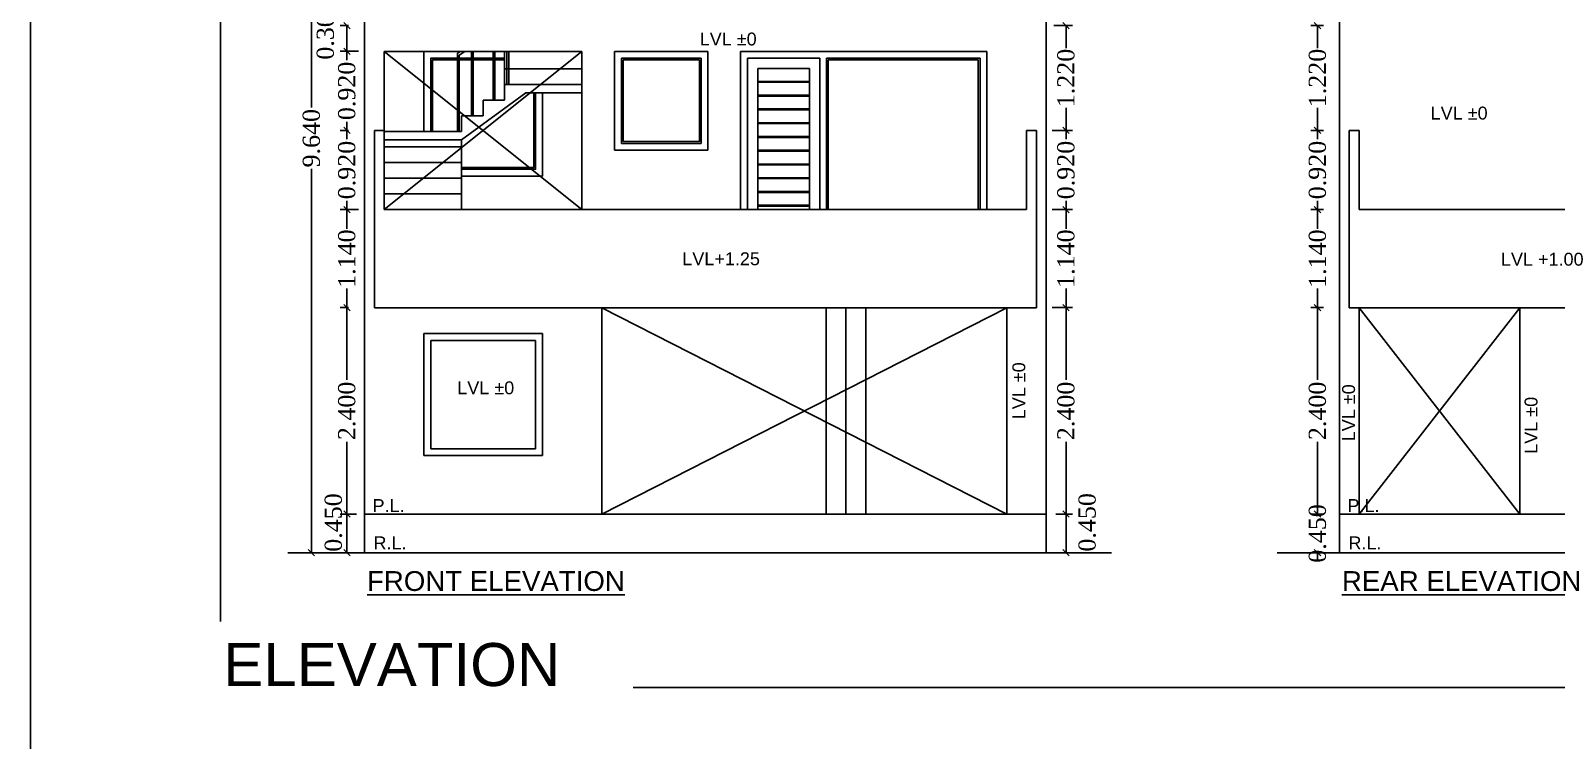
# Model space of a CAD drawing. Header units: metres. Extents: x 188.8 to 259.2, y 208.2 to 248.7.
# Drawn here: x 208.73 to 226.48, y 230.53 to 238.78 of the extents above; entities that cross this region are included whole.
import ezdxf

# ---------------------------------------------------------------- set-up
doc = ezdxf.new("R2010")
doc.units = ezdxf.units.M
doc.header["$LTSCALE"] = 2
doc.header["$MEASUREMENT"] = 0
doc.layers.add('_Building', color=52, linetype='Continuous')
doc.layers.add('_Elevation', color=44, linetype='Continuous')
doc.styles.add('DRAWING', font='times.ttf', dxfattribs={"height": 0.2})
doc.styles.get("Standard").update_dxf_attribs({"font": 'arial.ttf'})
doc.dimstyles.new('DRAWING', dxfattribs={"dimtxt": 0.2, "dimasz": 0.076, "dimexe": 0.076, "dimexo": 0.3, "dimgap": 0.037, "dimtad": 0, "dimdec": 3, "dimzin": 0, "dimdsep": 46, "dimtxsty": 'DRAWING', "dimblk": 'ARCHTICK', "dimtsz": 0.037, "dimcen": 0.09, "dimclre": 256, "dimclrt": 256, "dimadec": 0, "dimazin": 0, "dimtfac": 1, "dimtdec": 3, "dimtix": 1, "dimtofl": 0, "dimtmove": 2, "dimatfit": 3, "dimfxl": 1, "dimtolj": 1, "dimtzin": 0, "dimarcsym": 0})

# ---------------------------------------------------------------- blocks, each defined once
blk = doc.blocks.new('*D9')
at = {"layer": '_Elevation', "linetype": 'ByBlock', "lineweight": -2, "ltscale": 0.01}
for p, q in [((212.43, 238.843), (212.334, 238.843)), ((212.545, 238.543), (212.334, 238.543))]:
    blk.add_line(p, q, dxfattribs=at)
at = {"layer": '_Elevation', "color": 0, "linetype": 'ByBlock', "lineweight": -2, "ltscale": 0.01}
for p, q in [((212.447, 238.806), (212.373, 238.88)), ((212.41, 238.843), (212.41, 238.543)), ((212.373, 238.58), (212.447, 238.506))]:
    blk.add_line(p, q, dxfattribs=at)
at = {"layer": 'Defpoints', "color": 0, "ltscale": 0.01}
for p in [(212.73, 238.843), (212.41, 238.543), (212.845, 238.543)]:
    blk.add_point(p, dxfattribs=at)
at = {"layer": '_Elevation', "ltscale": 0.01, "insert": (212.161, 238.786), "char_height": 0.2, "attachment_point": 5, "rotation": 90, "style": 'DRAWING'}
blk.add_mtext('\\A1;0.300', dxfattribs=at)
blk = doc.blocks.new('_ArchTick')
blk = doc.blocks.new('*D10')
at = {"layer": '_Elevation', "color": 0, "linetype": 'ByBlock', "lineweight": -2, "ltscale": 0.01}
for p, q in [((212.447, 238.506), (212.373, 238.58)), ((212.41, 238.543), (212.41, 238.441)), ((212.41, 237.623), (212.41, 237.724)), ((212.373, 237.66), (212.447, 237.586))]:
    blk.add_line(p, q, dxfattribs=at)
at = {"layer": '_Elevation', "linetype": 'ByBlock', "lineweight": -2, "ltscale": 0.01}
for p, q in [((212.545, 238.543), (212.334, 238.543)), ((212.43, 237.623), (212.334, 237.623))]:
    blk.add_line(p, q, dxfattribs=at)
at = {"layer": 'Defpoints', "color": 0, "ltscale": 0.01}
for p in [(212.845, 238.543), (212.41, 237.623), (212.73, 237.623)]:
    blk.add_point(p, dxfattribs=at)
at = {"layer": '_Elevation', "ltscale": 0.01, "insert": (212.41, 238.083), "char_height": 0.2, "attachment_point": 5, "rotation": 90, "style": 'DRAWING'}
blk.add_mtext('\\A1;0.920', dxfattribs=at)
blk = doc.blocks.new('*D11')
at = {"layer": '_Elevation', "linetype": 'ByBlock', "lineweight": -2, "ltscale": 0.01}
for p, q in [((212.43, 237.623), (212.334, 237.623)), ((212.545, 236.703), (212.334, 236.703))]:
    blk.add_line(p, q, dxfattribs=at)
at = {"layer": '_Elevation', "color": 0, "linetype": 'ByBlock', "lineweight": -2, "ltscale": 0.01}
for p, q in [((212.447, 237.586), (212.373, 237.66)), ((212.41, 237.623), (212.41, 237.521)), ((212.41, 236.703), (212.41, 236.804)), ((212.373, 236.74), (212.447, 236.666))]:
    blk.add_line(p, q, dxfattribs=at)
at = {"layer": 'Defpoints', "color": 0, "ltscale": 0.01}
for p in [(212.73, 237.623), (212.41, 236.703), (212.845, 236.703)]:
    blk.add_point(p, dxfattribs=at)
at = {"layer": '_Elevation', "ltscale": 0.01, "insert": (212.41, 237.163), "char_height": 0.2, "attachment_point": 5, "rotation": 90, "style": 'DRAWING'}
blk.add_mtext('\\A1;0.920', dxfattribs=at)
blk = doc.blocks.new('*D12')
at = {"layer": '_Elevation', "linetype": 'ByBlock', "lineweight": -2, "ltscale": 0.01}
for p, q in [((212.545, 236.703), (212.334, 236.703)), ((212.43, 235.563), (212.334, 235.563))]:
    blk.add_line(p, q, dxfattribs=at)
at = {"layer": '_Elevation', "color": 0, "linetype": 'ByBlock', "lineweight": -2, "ltscale": 0.01}
for p, q in [((212.447, 236.666), (212.373, 236.74)), ((212.41, 236.703), (212.41, 236.479)), ((212.41, 235.563), (212.41, 235.786)), ((212.373, 235.6), (212.447, 235.526))]:
    blk.add_line(p, q, dxfattribs=at)
at = {"layer": 'Defpoints', "color": 0, "ltscale": 0.01}
for p in [(212.845, 236.703), (212.41, 235.563), (212.73, 235.563)]:
    blk.add_point(p, dxfattribs=at)
at = {"layer": '_Elevation', "ltscale": 0.01, "insert": (212.41, 236.133), "char_height": 0.2, "attachment_point": 5, "rotation": 90, "style": 'DRAWING'}
blk.add_mtext('\\A1;1.140', dxfattribs=at)
blk = doc.blocks.new('*D13')
at = {"layer": '_Elevation', "linetype": 'ByBlock', "lineweight": -2, "ltscale": 0.01}
for p, q in [((212.43, 235.563), (212.334, 235.563)), ((212.522, 233.163), (212.334, 233.163))]:
    blk.add_line(p, q, dxfattribs=at)
at = {"layer": '_Elevation', "color": 0, "linetype": 'ByBlock', "lineweight": -2, "ltscale": 0.01}
for p, q in [((212.447, 235.526), (212.373, 235.6)), ((212.41, 235.563), (212.41, 234.724)), ((212.41, 233.163), (212.41, 234.002)), ((212.373, 233.2), (212.447, 233.126))]:
    blk.add_line(p, q, dxfattribs=at)
at = {"layer": 'Defpoints', "color": 0, "ltscale": 0.01}
for p in [(212.73, 235.563), (212.41, 233.163), (212.822, 233.163)]:
    blk.add_point(p, dxfattribs=at)
at = {"layer": '_Elevation', "ltscale": 0.01, "insert": (212.41, 234.363), "char_height": 0.2, "attachment_point": 5, "rotation": 90, "style": 'DRAWING'}
blk.add_mtext('\\A1;2.400', dxfattribs=at)
blk = doc.blocks.new('*D14')
at = {"layer": '_Elevation', "linetype": 'ByBlock', "lineweight": -2, "ltscale": 0.01}
for p, q in [((212.522, 233.163), (212.334, 233.163)), ((212.472, 232.713), (212.334, 232.713))]:
    blk.add_line(p, q, dxfattribs=at)
at = {"layer": '_Elevation', "color": 0, "linetype": 'ByBlock', "lineweight": -2, "ltscale": 0.01}
for p, q in [((212.447, 233.126), (212.373, 233.2)), ((212.41, 233.163), (212.41, 232.713)), ((212.373, 232.75), (212.447, 232.676))]:
    blk.add_line(p, q, dxfattribs=at)
at = {"layer": 'Defpoints', "color": 0, "ltscale": 0.01}
for p in [(212.822, 233.163), (212.41, 232.713), (212.772, 232.713)]:
    blk.add_point(p, dxfattribs=at)
at = {"layer": '_Elevation', "ltscale": 0.01, "insert": (212.254, 233.065), "char_height": 0.2, "attachment_point": 5, "rotation": 90, "style": 'DRAWING'}
blk.add_mtext('\\A1;0.450', dxfattribs=at)
blk = doc.blocks.new('*D20')
at = {"layer": '_Elevation', "linetype": 'ByBlock', "lineweight": -2, "ltscale": 0.01}
for p, q in [((220.634, 238.843), (220.851, 238.843)), ((220.615, 237.623), (220.851, 237.623))]:
    blk.add_line(p, q, dxfattribs=at)
at = {"layer": '_Elevation', "color": 0, "linetype": 'ByBlock', "lineweight": -2, "ltscale": 0.01}
for p, q in [((220.812, 238.806), (220.738, 238.88)), ((220.775, 238.843), (220.775, 238.579)), ((220.775, 237.623), (220.775, 237.886)), ((220.738, 237.66), (220.812, 237.586))]:
    blk.add_line(p, q, dxfattribs=at)
at = {"layer": 'Defpoints', "color": 0, "ltscale": 0.01}
for p in [(220.334, 238.843), (220.315, 237.623), (220.775, 237.623)]:
    blk.add_point(p, dxfattribs=at)
at = {"layer": '_Elevation', "ltscale": 0.01, "insert": (220.775, 238.233), "char_height": 0.2, "attachment_point": 5, "rotation": 90, "style": 'DRAWING'}
blk.add_mtext('\\A1;1.220', dxfattribs=at)
blk = doc.blocks.new('*D21')
at = {"layer": '_Elevation', "linetype": 'ByBlock', "lineweight": -2, "ltscale": 0.01}
for p, q in [((220.615, 237.623), (220.851, 237.623)), ((220.615, 236.703), (220.851, 236.703))]:
    blk.add_line(p, q, dxfattribs=at)
at = {"layer": '_Elevation', "color": 0, "linetype": 'ByBlock', "lineweight": -2, "ltscale": 0.01}
for p, q in [((220.812, 237.586), (220.738, 237.66)), ((220.775, 237.623), (220.775, 237.521)), ((220.775, 236.703), (220.775, 236.804)), ((220.738, 236.74), (220.812, 236.666))]:
    blk.add_line(p, q, dxfattribs=at)
at = {"layer": 'Defpoints', "color": 0, "ltscale": 0.01}
for p in [(220.315, 237.623), (220.315, 236.703), (220.775, 236.703)]:
    blk.add_point(p, dxfattribs=at)
at = {"layer": '_Elevation', "ltscale": 0.01, "insert": (220.775, 237.163), "char_height": 0.2, "attachment_point": 5, "rotation": 90, "style": 'DRAWING'}
blk.add_mtext('\\A1;0.920', dxfattribs=at)
blk = doc.blocks.new('*D22')
at = {"layer": '_Elevation', "linetype": 'ByBlock', "lineweight": -2, "ltscale": 0.01}
for p, q in [((220.615, 236.703), (220.851, 236.703)), ((220.615, 235.563), (220.851, 235.563))]:
    blk.add_line(p, q, dxfattribs=at)
at = {"layer": '_Elevation', "color": 0, "linetype": 'ByBlock', "lineweight": -2, "ltscale": 0.01}
for p, q in [((220.812, 236.666), (220.738, 236.74)), ((220.775, 236.703), (220.775, 236.479)), ((220.775, 235.563), (220.775, 235.786)), ((220.738, 235.6), (220.812, 235.526))]:
    blk.add_line(p, q, dxfattribs=at)
at = {"layer": 'Defpoints', "color": 0, "ltscale": 0.01}
for p in [(220.315, 236.703), (220.315, 235.563), (220.775, 235.563)]:
    blk.add_point(p, dxfattribs=at)
at = {"layer": '_Elevation', "ltscale": 0.01, "insert": (220.775, 236.133), "char_height": 0.2, "attachment_point": 5, "rotation": 90, "style": 'DRAWING'}
blk.add_mtext('\\A1;1.140', dxfattribs=at)
blk = doc.blocks.new('*D23')
at = {"layer": '_Elevation', "linetype": 'ByBlock', "lineweight": -2, "ltscale": 0.01}
for p, q in [((220.615, 235.563), (220.851, 235.563)), ((220.657, 233.163), (220.851, 233.163))]:
    blk.add_line(p, q, dxfattribs=at)
at = {"layer": '_Elevation', "color": 0, "linetype": 'ByBlock', "lineweight": -2, "ltscale": 0.01}
for p, q in [((220.812, 235.526), (220.738, 235.6)), ((220.775, 235.563), (220.775, 234.724)), ((220.775, 233.163), (220.775, 234.002)), ((220.738, 233.2), (220.812, 233.126))]:
    blk.add_line(p, q, dxfattribs=at)
at = {"layer": 'Defpoints', "color": 0, "ltscale": 0.01}
for p in [(220.315, 235.563), (220.357, 233.163), (220.775, 233.163)]:
    blk.add_point(p, dxfattribs=at)
at = {"layer": '_Elevation', "ltscale": 0.01, "insert": (220.775, 234.363), "char_height": 0.2, "attachment_point": 5, "rotation": 90, "style": 'DRAWING'}
blk.add_mtext('\\A1;2.400', dxfattribs=at)
blk = doc.blocks.new('*D24')
at = {"layer": '_Elevation', "linetype": 'ByBlock', "lineweight": -2, "ltscale": 0.01}
for p, q in [((220.657, 233.163), (220.851, 233.163)), ((220.657, 232.713), (220.851, 232.713))]:
    blk.add_line(p, q, dxfattribs=at)
at = {"layer": '_Elevation', "color": 0, "linetype": 'ByBlock', "lineweight": -2, "ltscale": 0.01}
for p, q in [((220.812, 233.126), (220.738, 233.2)), ((220.775, 233.163), (220.775, 232.713)), ((220.738, 232.75), (220.812, 232.676))]:
    blk.add_line(p, q, dxfattribs=at)
at = {"layer": 'Defpoints', "color": 0, "ltscale": 0.01}
for p in [(220.357, 233.163), (220.357, 232.713), (220.775, 232.713)]:
    blk.add_point(p, dxfattribs=at)
at = {"layer": '_Elevation', "ltscale": 0.01, "insert": (221.022, 233.067), "char_height": 0.2, "attachment_point": 5, "rotation": 90, "style": 'DRAWING'}
blk.add_mtext('\\A1;0.450', dxfattribs=at)
blk = doc.blocks.new('*D44')
at = {"layer": '_Elevation', "linetype": 'ByBlock', "lineweight": -2, "ltscale": 0.01}
for p, q in [((223.769, 238.843), (223.624, 238.843)), ((223.769, 237.623), (223.624, 237.623))]:
    blk.add_line(p, q, dxfattribs=at)
at = {"layer": '_Elevation', "color": 0, "linetype": 'ByBlock', "lineweight": -2, "ltscale": 0.01}
for p, q in [((223.737, 238.806), (223.663, 238.88)), ((223.7, 238.843), (223.7, 238.579)), ((223.7, 237.623), (223.7, 237.886)), ((223.663, 237.66), (223.737, 237.586))]:
    blk.add_line(p, q, dxfattribs=at)
at = {"layer": 'Defpoints', "color": 0, "ltscale": 0.01}
for p in [(224.069, 238.843), (223.7, 237.623), (224.069, 237.623)]:
    blk.add_point(p, dxfattribs=at)
at = {"layer": '_Elevation', "ltscale": 0.01, "insert": (223.7, 238.233), "char_height": 0.2, "attachment_point": 5, "rotation": 90, "style": 'DRAWING'}
blk.add_mtext('\\A1;1.220', dxfattribs=at)
blk = doc.blocks.new('*D45')
at = {"layer": '_Elevation', "linetype": 'ByBlock', "lineweight": -2, "ltscale": 0.01}
for p, q in [((223.769, 237.623), (223.624, 237.623)), ((223.769, 236.703), (223.624, 236.703))]:
    blk.add_line(p, q, dxfattribs=at)
at = {"layer": '_Elevation', "color": 0, "linetype": 'ByBlock', "lineweight": -2, "ltscale": 0.01}
for p, q in [((223.737, 237.586), (223.663, 237.66)), ((223.7, 237.623), (223.7, 237.521)), ((223.7, 236.703), (223.7, 236.804)), ((223.663, 236.74), (223.737, 236.666))]:
    blk.add_line(p, q, dxfattribs=at)
at = {"layer": 'Defpoints', "color": 0, "ltscale": 0.01}
for p in [(224.069, 237.623), (223.7, 236.703), (224.069, 236.703)]:
    blk.add_point(p, dxfattribs=at)
at = {"layer": '_Elevation', "ltscale": 0.01, "insert": (223.7, 237.163), "char_height": 0.2, "attachment_point": 5, "rotation": 90, "style": 'DRAWING'}
blk.add_mtext('\\A1;0.920', dxfattribs=at)
blk = doc.blocks.new('*D46')
at = {"layer": '_Elevation', "linetype": 'ByBlock', "lineweight": -2, "ltscale": 0.01}
for p, q in [((223.769, 236.703), (223.624, 236.703)), ((223.769, 235.563), (223.624, 235.563))]:
    blk.add_line(p, q, dxfattribs=at)
at = {"layer": '_Elevation', "color": 0, "linetype": 'ByBlock', "lineweight": -2, "ltscale": 0.01}
for p, q in [((223.737, 236.666), (223.663, 236.74)), ((223.7, 236.703), (223.7, 236.479)), ((223.7, 235.563), (223.7, 235.786)), ((223.663, 235.6), (223.737, 235.526))]:
    blk.add_line(p, q, dxfattribs=at)
at = {"layer": 'Defpoints', "color": 0, "ltscale": 0.01}
for p in [(224.069, 236.703), (223.7, 235.563), (224.069, 235.563)]:
    blk.add_point(p, dxfattribs=at)
at = {"layer": '_Elevation', "ltscale": 0.01, "insert": (223.7, 236.133), "char_height": 0.2, "attachment_point": 5, "rotation": 90, "style": 'DRAWING'}
blk.add_mtext('\\A1;1.140', dxfattribs=at)
blk = doc.blocks.new('*D47')
at = {"layer": '_Elevation', "linetype": 'ByBlock', "lineweight": -2, "ltscale": 0.01}
for p, q in [((223.769, 235.563), (223.624, 235.563)), ((223.769, 233.163), (223.624, 233.163))]:
    blk.add_line(p, q, dxfattribs=at)
at = {"layer": '_Elevation', "color": 0, "linetype": 'ByBlock', "lineweight": -2, "ltscale": 0.01}
for p, q in [((223.737, 235.526), (223.663, 235.6)), ((223.7, 235.563), (223.7, 234.724)), ((223.7, 233.163), (223.7, 234.002)), ((223.663, 233.2), (223.737, 233.126))]:
    blk.add_line(p, q, dxfattribs=at)
at = {"layer": 'Defpoints', "color": 0, "ltscale": 0.01}
for p in [(224.069, 235.563), (223.7, 233.163), (224.069, 233.163)]:
    blk.add_point(p, dxfattribs=at)
at = {"layer": '_Elevation', "ltscale": 0.01, "insert": (223.7, 234.363), "char_height": 0.2, "attachment_point": 5, "rotation": 90, "style": 'DRAWING'}
blk.add_mtext('\\A1;2.400', dxfattribs=at)
blk = doc.blocks.new('*D48')
at = {"layer": '_Elevation', "color": 0, "linetype": 'ByBlock', "lineweight": -2, "ltscale": 0.01}
for p, q in [((223.7, 233.163), (223.7, 233.237)), ((223.663, 233.2), (223.737, 233.126)), ((223.737, 232.676), (223.663, 232.75)), ((223.7, 232.713), (223.7, 232.639))]:
    blk.add_line(p, q, dxfattribs=at)
at = {"layer": '_Elevation', "linetype": 'ByBlock', "lineweight": -2, "ltscale": 0.01}
for p, q in [((223.769, 233.163), (223.624, 233.163)), ((223.769, 232.713), (223.624, 232.713))]:
    blk.add_line(p, q, dxfattribs=at)
at = {"layer": 'Defpoints', "color": 0, "ltscale": 0.01}
for p in [(224.069, 233.163), (223.7, 232.713), (224.069, 232.713)]:
    blk.add_point(p, dxfattribs=at)
at = {"layer": '_Elevation', "ltscale": 0.01, "insert": (223.7, 232.938), "char_height": 0.2, "attachment_point": 5, "rotation": 90, "style": 'DRAWING'}
blk.add_mtext('\\A1;0.450', dxfattribs=at)
blk = doc.blocks.new('*D49')
at = {"layer": '_Elevation', "linetype": 'ByBlock', "lineweight": -2, "ltscale": 0.01}
for p, q in [((212.43, 242.353), (211.922, 242.353)), ((212.315, 232.713), (211.922, 232.713))]:
    blk.add_line(p, q, dxfattribs=at)
at = {"layer": '_Elevation', "color": 0, "linetype": 'ByBlock', "lineweight": -2, "ltscale": 0.01}
for p, q in [((212.035, 242.316), (211.961, 242.39)), ((211.998, 242.353), (211.998, 237.891)), ((211.998, 232.713), (211.998, 237.175)), ((211.961, 232.75), (212.035, 232.676))]:
    blk.add_line(p, q, dxfattribs=at)
at = {"layer": 'Defpoints', "color": 0, "ltscale": 0.01}
for p in [(212.73, 242.353), (211.998, 232.713), (212.615, 232.713)]:
    blk.add_point(p, dxfattribs=at)
at = {"layer": '_Elevation', "ltscale": 0.01, "insert": (211.998, 237.533), "char_height": 0.2, "attachment_point": 5, "rotation": 90, "style": 'DRAWING'}
blk.add_mtext('\\A1;9.640', dxfattribs=at)

msp = doc.modelspace()

# ---------------------------------------------------------------- linework, layer by layer
at = {"layer": '_Elevation', "ltscale": 0.01}
for p, q in [((212.6148, 232.7128), (212.6148, 246.0928)), ((220.5448, 232.7128), (220.5448, 244.1828)), ((223.9545, 232.7128), (223.9545, 244.1828)), ((215.1448, 238.5428), (212.8448, 238.5428)), ((212.8448, 237.6228), (212.8448, 238.5428)), ((212.8448, 238.5428), (215.1448, 236.7028)), ((215.1448, 238.5428), (212.8448, 236.7028)), ((214.2448, 238.5428), (213.3048, 238.5428)), ((213.3048, 237.6128), (213.3048, 238.5428)), ((213.6967, 238.4628), (213.3848, 238.4628)), ((213.6967, 238.5228), (213.7279, 238.5428)), ((213.6967, 237.6128), (213.6967, 238.5228)), ((213.7167, 238.5), (213.7836, 238.5428)), ((213.7167, 237.6128), (213.7167, 238.5)), ((213.8598, 238.4628), (213.7167, 238.4628)), ((213.8598, 237.7948), (213.8598, 238.5428)), ((213.8798, 237.7948), (213.8798, 238.5428)), ((214.1098, 238.4628), (213.8798, 238.4628)), ((214.1098, 237.9768), (214.1098, 238.5428)), ((214.1298, 237.9768), (214.1298, 238.5428)), ((214.2448, 238.4628), (214.1298, 238.4628)), ((214.2448, 238.5428), (214.2448, 237.9768)), ((214.272, 238.1588), (214.272, 238.5428)), ((214.292, 238.1588), (214.292, 238.5428)), ((215.1448, 238.5428), (215.1448, 236.7028)), ((216.6098, 238.5428), (215.5248, 238.5428)), ((215.5248, 237.3928), (215.5248, 238.5428)), ((216.5298, 238.4628), (215.6048, 238.4628)), ((216.5298, 238.4628), (216.5298, 237.4728)), ((216.6098, 238.5428), (216.6098, 237.3928)), ((216.9898, 236.7028), (216.9898, 238.5428)), ((219.8548, 238.5428), (216.9898, 238.5428)), ((217.0698, 236.7028), (217.0698, 238.4628)), ((217.9098, 238.4628), (217.0698, 238.4628)), ((217.9098, 236.7028), (217.9098, 238.4628)), ((217.9898, 236.7028), (217.9898, 238.4628)), ((219.7748, 238.4628), (217.9898, 238.4628)), ((219.7748, 238.4628), (219.7748, 236.7028)), ((219.8548, 238.5428), (219.8548, 236.7028)), ((214.2448, 238.3408), (215.1448, 238.3408)), ((217.7898, 238.3428), (217.1898, 238.3428)), ((217.1898, 236.7028), (217.1898, 238.3428)), ((217.7898, 236.7028), (217.7898, 238.3428)), ((213.7448, 237.5128), (214.4909, 238.0588)), ((214.2448, 238.1588), (215.1448, 238.1588)), ((214.4909, 238.0588), (215.1448, 238.0588)), ((214.6048, 238.0588), (214.6048, 237.1728)), ((214.6848, 238.0588), (214.6848, 237.0928)), ((217.7898, 238.1928), (217.1898, 238.1928)), ((217.7898, 238.1828), (217.1898, 238.1828)), ((217.7898, 238.0328), (217.1898, 238.0328)), ((217.7898, 238.0228), (217.1898, 238.0228)), ((213.9948, 237.9768), (213.9948, 237.7948)), ((213.9948, 237.9768), (214.2448, 237.9768)), ((217.7898, 237.8728), (217.1898, 237.8728)), ((217.7898, 237.8628), (217.1898, 237.8628)), ((213.7448, 237.7948), (213.7448, 237.6128)), ((213.7448, 237.7948), (213.9948, 237.7948)), ((217.7898, 237.7128), (217.1898, 237.7128)), ((217.7898, 237.7028), (217.1898, 237.7028)), ((212.8448, 237.6228), (212.7298, 237.6228)), ((212.7298, 235.5628), (212.7298, 237.6228)), ((212.8448, 236.7028), (212.8448, 237.6228)), ((212.8448, 237.6128), (213.7448, 237.6128)), ((212.8448, 237.5128), (213.7448, 237.5128)), ((213.7448, 237.5128), (213.7448, 236.7028)), ((217.7898, 237.5528), (217.1898, 237.5528)), ((217.7898, 237.5428), (217.1898, 237.5428)), ((220.3148, 237.6228), (220.4298, 237.6228)), ((220.3148, 236.7028), (220.3148, 237.6228)), ((220.4298, 235.5628), (220.4298, 237.6228)), ((224.1845, 237.6228), (224.0695, 237.6228)), ((224.0695, 235.5628), (224.0695, 237.6228)), ((224.1845, 236.7028), (224.1845, 237.6228)), ((212.8448, 237.4308), (213.7448, 237.4308)), ((215.5248, 237.3928), (216.6098, 237.3928)), ((215.6048, 237.4728), (216.5298, 237.4728)), ((217.7898, 237.3928), (217.1898, 237.3928)), ((217.7898, 237.3828), (217.1898, 237.3828)), ((212.8448, 237.2488), (213.7448, 237.2488)), ((213.7448, 237.1728), (214.6048, 237.1728)), ((217.7898, 237.2328), (217.1898, 237.2328)), ((217.7898, 237.2228), (217.1898, 237.2228)), ((212.8448, 237.0668), (213.7448, 237.0668)), ((213.7448, 237.0928), (214.6848, 237.0928)), ((217.7898, 237.0728), (217.1898, 237.0728)), ((217.7898, 237.0628), (217.1898, 237.0628)), ((212.8448, 236.8848), (213.7448, 236.8848)), ((217.7898, 236.9128), (217.1898, 236.9128)), ((217.7898, 236.9028), (217.1898, 236.9028)), ((212.8448, 236.7028), (220.3148, 236.7028)), ((212.8448, 236.7028), (213.7448, 236.7028)), ((217.7898, 236.7528), (217.1898, 236.7528)), ((217.7898, 236.7428), (217.1898, 236.7428)), ((231.6545, 236.7028), (224.1845, 236.7028)), ((212.7298, 235.5628), (220.4298, 235.5628)), ((215.3748, 233.1628), (215.3748, 235.5628)), ((215.3748, 235.5628), (220.0848, 233.1628)), ((220.0848, 235.5628), (215.3748, 233.1628)), ((217.9848, 235.5628), (217.9848, 233.1628)), ((218.2148, 235.5628), (218.2148, 233.1628)), ((218.4448, 235.5628), (218.4448, 233.1628)), ((220.0848, 233.1628), (220.0848, 235.5628)), ((231.7695, 235.5628), (224.0695, 235.5628)), ((224.1845, 235.5628), (224.1845, 233.1628)), ((226.0545, 235.5628), (224.1845, 233.1628)), ((224.1845, 235.5628), (226.0545, 233.1628)), ((226.0545, 233.1628), (226.0545, 235.5628)), ((213.3048, 235.2628), (213.3048, 233.8428)), ((213.3048, 235.2628), (214.6848, 235.2628)), ((213.3848, 235.1828), (214.6048, 235.1828)), ((213.3848, 235.1828), (213.3848, 233.9228)), ((214.6048, 235.1828), (214.6048, 233.9228)), ((214.6848, 235.2628), (214.6848, 233.8428)), ((213.3048, 233.8428), (214.6848, 233.8428)), ((213.3848, 233.9228), (214.6048, 233.9228)), ((212.6148, 233.1628), (220.5448, 233.1628)), ((231.8845, 233.1628), (223.9545, 233.1628)), ((211.7237, 232.7128), (221.3032, 232.7128)), ((232.8715, 232.7128), (223.2313, 232.7128))]:
    msp.add_line(p, q, dxfattribs=at)
for points in [[(210.9392, 247.4643), (233.3901, 247.4643), (233.3901, 231.1455), (210.9392, 231.1455)], [(215.6048, 238.4628), (216.5298, 238.4628), (216.5298, 237.4728), (215.6048, 237.4728)], [(215.6248, 238.4428), (216.5098, 238.4428), (216.5098, 237.4928), (215.6248, 237.4928)]]:
    msp.add_lwpolyline(points, close=True, dxfattribs=at)
for points in [[(213.3848, 237.6128), (213.3848, 238.4628), (213.6967, 238.4628)], [(213.4048, 237.6128), (213.4048, 238.4428), (213.6967, 238.4428)], [(213.7167, 238.4628), (213.8598, 238.4628)], [(213.7167, 238.4428), (213.8598, 238.4428)], [(213.8798, 238.4628), (214.1098, 238.4628)], [(213.8798, 238.4428), (214.1098, 238.4428)], [(214.1298, 238.4628), (214.2448, 238.4628)], [(214.1298, 238.4428), (214.2448, 238.4428)], [(217.9898, 236.7028), (217.9898, 238.4628), (219.7748, 238.4628), (219.7748, 236.7028)], [(218.0098, 236.7028), (218.0098, 238.4428), (219.7548, 238.4428), (219.7548, 236.7028)], [(214.5848, 238.0588), (214.5848, 237.1928), (213.7448, 237.1928)], [(214.6048, 238.0588), (214.6048, 237.1728), (213.7448, 237.1728)]]:
    msp.add_lwpolyline(points, dxfattribs=at)

# ---------------------------------------------------------------- texts
at = {"layer": '_Elevation', "ltscale": 0.01, "char_height": 0.15, "attachment_point": 1}
for s, insert, width in [('LVL ±0', (216.5141, 238.7613), 0.9856), ('LVL ±0', (225.0162, 237.9), 0.9856), ('LVL+1.25', (216.3117, 236.2062), 0.9856), ('LVL +1.00', (225.8337, 236.201), 0.9856), ('LVL ±0', (213.6942, 234.7063), 0.9856), ('P.L.', (212.7085, 233.3373), 1.718415), ('P.L.', (224.0483, 233.3373), 1.718415), ('R.L.', (212.7196, 232.9036), 1.718415), ('R.L.', (224.0593, 232.9036), 1.718415)]:
    msp.add_mtext(s, dxfattribs=dict(at, insert=insert, width=width))
at = {"layer": '_Elevation', "ltscale": 0.01, "char_height": 0.15, "width": 0.9856, "attachment_point": 1, "rotation": 90}
for insert in [(220.1509, 234.2654), (223.9863, 234.0096), (226.1086, 233.8638)]:
    msp.add_mtext('LVL ±0', dxfattribs=dict(at, insert=insert))
at = {"layer": '_Elevation', "char_height": 0.23, "width": 4.5083, "attachment_point": 1}
for s, insert in [('{\\LFRONT ELEVATION}', (212.6442, 232.4997)), ('{\\LREAR ELEVATION}', (223.984, 232.4997))]:
    msp.add_mtext(s, dxfattribs=dict(at, insert=insert))

# ---------------------------------------------------------------- dimensions: what is measured, and where the dimension line sits
at = {"layer": '_Elevation', "ltscale": 0.01}
for base, p1, p2, picture, middle in [((211.9976, 232.7128), (212.7298, 242.3528), (212.6148, 232.7128), '*D49', (211.9976, 237.5328)), ((220.7749, 237.6228), (220.3335, 238.8428), (220.3148, 237.6228), '*D20', (220.7749, 238.2328)), ((223.7002, 237.6228), (224.0695, 238.8428), (224.0695, 237.6228), '*D44', (223.7002, 238.2328)), ((212.4096, 237.6228), (212.8448, 238.5428), (212.7298, 237.6228), '*D10', (212.4096, 238.0828)), ((212.4096, 236.7028), (212.7298, 237.6228), (212.8448, 236.7028), '*D11', (212.4096, 237.1628)), ((220.7749, 236.7028), (220.3148, 237.6228), (220.3148, 236.7028), '*D21', (220.7749, 237.1628)), ((223.7002, 236.7028), (224.0695, 237.6228), (224.0695, 236.7028), '*D45', (223.7002, 237.1628)), ((212.4096, 235.5628), (212.8448, 236.7028), (212.7298, 235.5628), '*D12', (212.4096, 236.1328)), ((220.7749, 235.5628), (220.3148, 236.7028), (220.3148, 235.5628), '*D22', (220.7749, 236.1328)), ((223.7002, 235.5628), (224.0695, 236.7028), (224.0695, 235.5628), '*D46', (223.7002, 236.1328)), ((212.4096, 233.1628), (212.7298, 235.5628), (212.8224, 233.1628), '*D13', (212.4096, 234.3628)), ((220.7749, 233.1628), (220.3148, 235.5628), (220.3566, 233.1628), '*D23', (220.7749, 234.3628)), ((223.7002, 233.1628), (224.0695, 235.5628), (224.0695, 233.1628), '*D47', (223.7002, 234.3628)), ((223.7002, 232.7128), (224.0695, 233.1628), (224.0695, 232.7128), '*D48', (223.7002, 232.9378))]:
    dim = msp.add_linear_dim(base=base, p1=p1, p2=p2, angle=90, dimstyle='DRAWING', dxfattribs=at)
    dim.commit()
    dim.dimension.update_dxf_attribs({"geometry": picture, "text_midpoint": middle})
for base, p1, p2, picture, middle in [((212.4096, 238.5428), (212.7298, 238.8428), (212.8448, 238.5428), '*D9', (212.1607, 238.7865)), ((212.4096, 232.7128), (212.8224, 233.1628), (212.7725, 232.7128), '*D14', (212.2536, 233.0653)), ((220.7749, 232.7128), (220.3566, 233.1628), (220.3566, 232.7128), '*D24', (221.0222, 233.0665))]:
    dim = msp.add_linear_dim(base=base, p1=p1, p2=p2, angle=90, dimstyle='DRAWING', dxfattribs=at)
    dim.commit()
    dim.dimension.update_dxf_attribs({"geometry": picture, "text_midpoint": middle, "dimtype": 160})

# ---------------------------------------------------------------- next in the draw order: texts
at = {"layer": '_Elevation', "ltscale": 0.01, "insert": (210.9723, 231.664), "char_height": 0.5, "width": 4.517248, "attachment_point": 1, "bg_fill": 2}
msp.add_mtext('ELEVATION', dxfattribs=at)

# ---------------------------------------------------------------- next in the draw order: linework, layer by layer
at = {"layer": '_Building', "ltscale": 0.01}
msp.add_lwpolyline([(208.7304, 248.6557), (259.2437, 248.6557), (259.2437, 208.4683), (208.7304, 208.4683)], close=True, dxfattribs=at)

doc.saveas('drawing.dxf')
